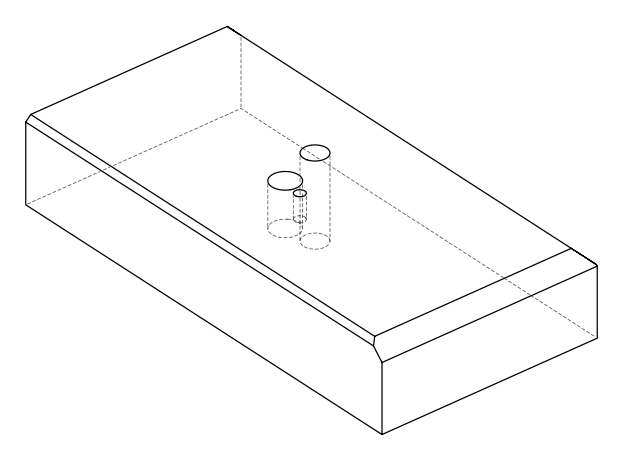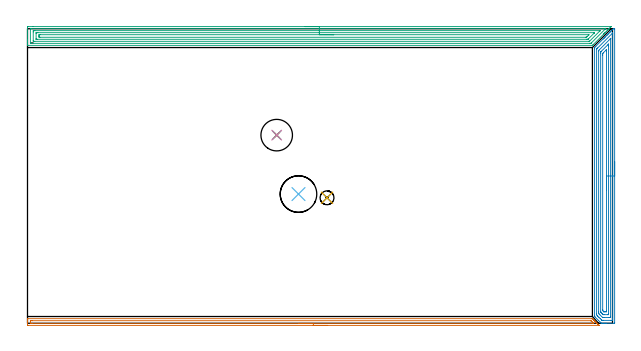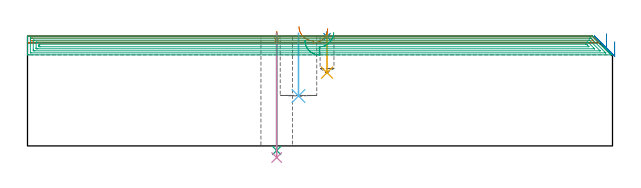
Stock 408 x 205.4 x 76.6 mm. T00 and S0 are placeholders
(PLAN: 9 operations, 5 tool changes, 32.1 min)
(1 SPOT_DRILL | STEP1HOLE | NXT0321_9005460120000 | 0.05 min | 183 mm3)
(2 SPOT_DRILL_1 | STEP1POCKET | NXT0321_9005460120000 | 0.03 min | 1 mm3)
(3 DRILL_THROUGH_HOLE_INTO_CENTER | STEP1HOLE | NXT0301_065 | 0.33 min | 5152 mm3)
(4 DRILL_TO_ENLARGE_THROUGH_HOLE | STEP1HOLE | UGT0301_053 | 0.35 min | 23745 mm3)
(5 DRILL_BLIND_HOLE_INTO_CENTER | STEP1POCKET | UGT0301_492 | 0.11 min | 1731 mm3)
(6 INDEXABLE_INSERT_DRILL_BLIND_HOLE_FROM_SOLID | STEP1POCKET_1 | NXT0302_022 | 0.18 min | 21171 mm3)
(7 AREA_MILL | FG_CHAMFER_SURFACE | UGT0205_001 | 6.52 min | 4432 mm3)
(8 AREA_MILL_1 | FG_CHAMFER_SURFACE_1 | UGT0205_001 | 8.26 min | 20070 mm3)
(9 AREA_MILL_2 | FG_CHAMFER_SURFACE_2 | UGT0205_001 | 16.29 min | 34183 mm3)
(TOOL NXT0321_9005460120000 | NC Spot Drill, 142deg, 12mm, Carbide, Uncoated | D12 PA142 FL30 Z2)
(TOOL NXT0301_065 | Carbide Drill 9.4mm [860.1-0940-075A1-MM 2214] | D9.4 PA140 FL98 Z2)
(TOOL UGT0301_053 | Twist Drill 22 mm | D22 PA118 FL150 Z2)
(TOOL UGT0301_492 | Carbide Drill 9.7 mm | D9.7 PA118 FL87 Z2)
(TOOL NXT0302_022 | Index. Insert Drill 25.5mm [880-D2550L25-03] | D25.5 PA176 FL77 Z2)
(TOOL UGT0205_001 | Chamfer Mill 20 x 3 x 45 deg. | D20 FL50 Z2)
(OP 1 SPOT_DRILL)
G17 G21 G94 G90
T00 M6
G54
G17 G0 G90 X173.8 Y131.2 S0 M3
G43 Z86.6 H0
G94 G81 G98 Z73.6 F250. R79.6
G80
M5
M2
(OP 2 SPOT_DRILL_1)
G17 G21 G94 G90
T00 M6
G54
G17 G0 G90 X208.9 Y87.5 S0 M3
G43 Z86.6 H0
G94 G81 G98 Z76.183 F250. R79.6
G80
M5
M2
(OP 3 DRILL_THROUGH_HOLE_INTO_CENTER)
G17 G21 G94 G90
T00 M6
G54
G17 G0 G90 X173.8 Y131.2 S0 M3
G43 Z86.6 H1
G94 G73 G98 Z-3.211 F250. Q8.868 R78.6
G80
M5
M2
(OP 4 DRILL_TO_ENLARGE_THROUGH_HOLE)
G17 G21 G94 G90
T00 M6
G54
G17 G0 G90 X173.8 Y131.2 S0 M3
G43 Z86.6 H0
G94 G73 G98 Z-8.109 F250. Q21.177 R78.6
G80
M5
M2
(OP 5 DRILL_BLIND_HOLE_INTO_CENTER)
G17 G21 G94 G90
T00 M6
G54
G17 G0 G90 X208.9 Y87.5 S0 M3
G43 Z86.6 H0
G94 G81 G98 Z51.1 F250. R78.6
G80
M5
M2
(OP 6 INDEXABLE_INSERT_DRILL_BLIND_HOLE_FROM_SOLID)
G17 G21 G94 G90
T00 M6
G54
G17 G0 G90 X189. Y90.1 S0 M3
G43 Z86.6 H1
G94 G81 G98 Z34.8 F250. R78.6
G80
M5
M2
(OP 7 AREA_MILL)
G17 G21 G94 G90
T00 M6
G54
G17 G0 G90 X209.35 Y-1.5 S1061 M3
G43 Z86.6 H0
Z81.9
G94 G1 X209.312 Z81.028 F250.
X209.198 Z80.164
X209.009 Z79.312
X208.747 Z78.48
X208.413 Z77.674
X208.01 Z76.9
X207.541 Z76.164
X207.01 Z75.472
X206.421 Z74.829
X205.778 Z74.24
X205.086 Z73.708
X204.35 Z73.24
X203.576 Z72.837
X202.77 Z72.503
X201.938 Z72.241
X201.086 Z72.052
X200.222 Z71.938
X199.35 Z71.9
X0.616 Y-1.499 Z71.901
X0.051 Y-1.493 Z71.903
X0.008 Y-1.491 Z71.905
X0. Y-0.93 Z72.465
Y-0.653 Z72.742
Y-0.04 Z73.354
Y0.513 Z73.91
Y0.85 Z74.246
Y1.403 Z74.799
Y1.74 Z75.135
Y2.414 Z75.814
Y2.768 Z76.168
X0.008 Y3.155 Z76.546
X0.01 Y3.197 Z76.588
X0.169 Y3.2 Z76.6
X393.618
X394.004 Y3.194 Z76.592
X394.076 Y3.123 Z76.523
X394.126 Y3.075 Z76.473
X394.511 Y2.69 Z76.087
X394.572 Y2.63 Z76.026
X394.629 Y2.571 Z75.97
X394.809 Y2.391 Z75.79
X394.868 Y2.333 Z75.73
X394.925 Y2.275 Z75.674
X395.107 Y2.094 Z75.493
X395.165 Y2.037 Z75.433
X395.22 Y1.98 Z75.379
X395.405 Y1.796 Z75.195
X395.462 Y1.74 Z75.137
X395.516 Y1.684 Z75.083
X395.702 Y1.498 Z74.897
X395.758 Y1.443 Z74.84
X395.812 Y1.389 Z74.788
X396. Y1.2 Z74.599
X396.055 Y1.147 Z74.543
X396.107 Y1.093 Z74.492
X396.298 Y0.903 Z74.302
X396.351 Y0.85 Z74.247
X396.403 Y0.798 Z74.197
X396.595 Y0.605 Z74.004
X396.648 Y0.553 Z73.95
X396.698 Y0.502 Z73.901
X396.893 Y0.307 Z73.706
X396.945 Y0.257 Z73.654
X396.994 Y0.207 Z73.606
X397.191 Y0.009 Z73.408
X397.241 Y-0.04 Z73.357
X397.289 Y-0.089 Z73.31
X397.489 Y-0.288 Z73.111
X397.538 Y-0.337 Z73.06
X397.585 Y-0.385 Z73.014
X397.786 Y-0.586 Z72.813
X397.834 Y-0.633 Z72.764
X397.88 Y-0.68 Z72.719
X398.084 Y-0.884 Z72.515
X398.131 Y-0.93 Z72.467
X398.265 Y-1.065 Z72.335
X398.382 Y-1.182 Z72.218
X398.576 Y-1.375 Z72.023
X398.68 Y-1.482 Z71.915
X398.683 Y-1.494 Z71.903
X398.68 Y-1.499 Z71.899
X398.466 Y-1.5 Z71.9
X199.35
Y-0.086 Z73.314
X3.295
X2.445 Y-0.083 Z73.317
X2.402 Y-0.08 Z73.32
X2.01 Y-0.04 Z73.36
X2.003 Y0.358 Z73.758
X2.002 Y0.85 Z74.25
Y1.248 Z74.648
X2.01 Y1.74 Z75.14
X2.362 Y1.78 Z75.18
X2.402 Y1.782 Z75.182
X3.249 Y1.786 Z75.186
X3.295
X392.725 Y1.785 Z75.185
X392.771 Y1.784 Z75.184
X392.862 Y1.779 Z75.179
X392.97 Y1.769 Z75.169
X393.002 Y1.74 Z75.14
X393.618 Y1.131 Z74.531
X393.9 Y0.85 Z74.25
X394.511 Y0.237 Z73.637
X394.782 Y-0.04 Z73.36
X394.812 Y-0.073 Z73.327
X394.695 Y-0.08 Z73.32
X394.603 Y-0.084 Z73.316
X394.557 Y-0.086 Z73.314
X394.511
X199.35
X198.478 Z73.352
X197.613 Z73.466
X196.762 Z73.655
X195.93 Z73.917
X195.124 Z74.251
X194.35 Z74.654
X193.614 Z75.123
X192.922 Z75.654
X192.279 Z76.243
X191.689 Z76.886
X191.158 Z77.578
X190.69 Z78.314
X190.287 Z79.088
X189.953 Z79.894
X189.691 Z80.726
X189.502 Z81.578
X189.388 Z82.443
X189.35 Z83.314
G0 Z86.6
M5
M2
(OP 8 AREA_MILL_1)
G17 G21 G94 G90
T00 M6
G54
G17 G0 G90 X409.5 Y112.7 S1061 M3
G43 Z86.6 H0
Z72.6
G94 G1 Y112.662 Z71.728 F250.
Y112.548 Z70.864
Y112.359 Z70.012
Y112.097 Z69.18
Y111.763 Z68.374
Y111.36 Z67.6
Y110.892 Z66.864
Y110.36 Z66.172
Y109.771 Z65.529
Y109.128 Z64.94
Y108.436 Z64.408
Y107.7 Z63.94
Y106.926 Z63.537
Y106.12 Z63.203
Y105.288 Z62.941
Y104.436 Z62.752
Y103.572 Z62.638
Y102.7 Z62.6
X409.499 Y0.596 Z62.601
X409.496 Y0.183 Z62.602
X409.492 Y0.01 Z62.605
X409.089 Y0. Z63.008
X403.818 Z68.276
X403.234 Z68.863
X402.939 Z69.157
X402.355 Z69.741
X402.061 Z70.035
X401.471 Z70.628
X401.182 Z70.917
X400.315 Z71.785
X400.199 Z71.899
X400.198 Y0.001 Z71.9
X399.759 Y0.441 Z72.341
X399.425 Y0.773 Z72.671
X398.254 Y1.945 Z73.843
X396.036 Y4.163 Z76.061
X395.911 Y4.289 Z76.189
X395.572 Y4.628 Z76.527
X395.568 Y4.632 Z76.531
X395.506 Y4.699 Z76.592
X395.5 Y5.054 Z76.6
Y191.428
X395.507 Y192.3 Z76.593
X395.522 Y192.32 Z76.577
X395.911 Y192.711 Z76.188
X396.411 Y193.212 Z75.688
X401.486 Y198.287 Z70.612
X401.621 Y198.423 Z70.474
X401.761 Y198.562 Z70.337
X401.919 Y198.72 Z70.179
X402.061 Y198.863 Z70.035
X402.207 Y199.008 Z69.891
X402.352 Y199.153 Z69.746
X402.5 Y199.302 Z69.595
X402.653 Y199.454 Z69.445
X402.784 Y199.585 Z69.313
X402.939 Y199.742 Z69.156
X403.099 Y199.9 Z68.999
X403.217 Y200.018 Z68.881
X403.379 Y200.181 Z68.716
X403.896 Y200.696 Z68.204
X404.139 Y200.94 Z67.959
X404.257 Y201.059 Z67.839
X404.588 Y201.388 Z67.512
X404.815 Y201.615 Z67.285
X405.031 Y201.832 Z67.067
X405.136 Y201.937 Z66.96
X405.575 Y202.375 Z66.524
X406.014 Y202.816 Z66.082
X406.221 Y203.021 Z65.879
X406.271 Y203.071 Z65.829
X406.893 Y203.694 Z65.203
X407.111 Y203.911 Z64.989
X407.771 Y204.573 Z64.325
X407.953 Y204.753 Z64.147
X408.004 Y204.804 Z64.095
X408.599 Y205.4 Z63.499
X408.65 Z63.45
X409.089 Z63.011
X409.492 Z62.606
X409.5 Y205.329 Z62.6
Y102.7
X408.086 Z64.014
Y3.271
X408.084 Y2.508 Z64.016
X408.082 Y2.379 Z64.018
X408.072 Y2.01 Z64.028
X407.703 Y2.003 Z64.397
X407.332 Y2.001 Z64.768
X406.827 Y2. Z65.273
X401.555 Y2.001 Z70.545
X401.182 Y2.004 Z70.918
X400.667 Y2.01 Z71.433
X400.304 Y2.348 Z71.796
X400.271 Y2.379 Z71.829
X399.425 Y3.225 Z72.675
X398.487 Y4.163 Z73.613
X397.668 Y4.984 Z74.432
X397.6 Y5.054 Z74.5
X396.921 Y5.812 Z75.179
X396.914 Y6.838 Z75.186
X396.915 Y190.919 Z75.185
X396.916 Y191.11 Z75.184
X396.919 Y191.205 Z75.181
X396.921 Y191.25 Z75.179
X396.938 Y191.277 Z75.162
X397.081 Y191.428 Z75.019
X397.376 Y191.725 Z74.724
X397.668 Y192.018 Z74.432
X407.871 Y202.22 Z64.229
X407.999 Y202.344 Z64.101
X408.071 Y202.411 Z64.029
X408.079 Y202.417 Z64.021
X408.081 Y202.373 Z64.019
X408.085 Y202.257 Z64.015
X408.086 Y202.129 Z64.014
Y201.971
Y102.7
X406.672 Z65.428
X406.671 Y4.833 Z65.429
X406.667 Y4.163 Z65.433
X406.665 Y4.053 Z65.435
X406.661 Y4.009 Z65.439
X406.609 Y4.004 Z65.491
X406.453 Y4.002 Z65.647
X405.735 Y4. Z66.365
X402.061 Z70.039
X401.341 Y4.001 Z70.759
X401.182 Y4.005 Z70.918
X401.13 Y4.01 Z70.97
X401.094 Y4.018 Z71.007
X401.063 Y4.045 Z71.037
X400.939 Y4.163 Z71.161
X399.154 Y5.946 Z72.946
X398.547 Y6.562 Z73.553
X398.412 Y6.704 Z73.688
X398.349 Y6.775 Z73.751
X398.336 Y6.838 Z73.764
X398.332 Y7.055 Z73.768
X398.329 Y7.729 Z73.771
Y7.951
Y189.645
X398.33 Y189.865 Z73.77
X398.334 Y190.087 Z73.766
X398.337 Y190.226 Z73.763
X398.591 Y190.492 Z73.509
X406.662 Y198.562 Z65.438
X406.665 Z65.435
X406.67 Y198.412 Z65.43
X406.671 Y198.342 Z65.429
X406.672 Y102.7 Z65.428
X405.257 Z66.843
Y6.838
X405.255 Y6.27 Z66.845
X405.252 Y6.079 Z66.848
X405.251 Y6.018 Z66.849
X405.211 Y6.01 Z66.889
X405.109 Y6.007 Z66.991
X404.696 Y6.001 Z67.404
X404.643 Y6. Z67.457
X402.007 Y6.001 Z70.093
X401.595 Y6.01 Z70.505
X401.542 Y6.019 Z70.558
X401.461 Y6.095 Z70.639
X401.337 Y6.214 Z70.763
X401.182 Y6.367 Z70.918
X400.711 Y6.838 Z71.389
X400.304 Y7.246 Z71.796
X399.825 Y7.729 Z72.275
X399.755 Y7.805 Z72.345
X399.75 Y7.873 Z72.35
X399.747 Y8.014 Z72.353
X399.744 Y8.298 Z72.356
X399.743 Y188.43 Z72.357
X399.744 Y188.753 Z72.356
X399.747 Y189.038 Z72.353
X399.75 Y189.175 Z72.35
X399.812 Y189.252 Z72.288
X400.194 Y189.645 Z71.906
X400.249 Y189.7 Z71.851
X404.696 Y194.148 Z67.404
X405.119 Y194.566 Z66.981
X405.176 Y194.62 Z66.924
X405.25 Y194.686 Z66.85
X405.253 Y194.587 Z66.847
X405.256 Y194.427 Z66.844
X405.257 Y194.104 Z66.843
Y193.534
Y102.7
X403.843 Z68.257
X403.842 Y8.621 Z68.258
Y8.597
X403.818 Y8.01 Z68.282
X403.548 Y8.004 Z68.552
X402.939 Y8.001 Z69.161
X402.673 Y8. Z69.427
X402.061 Y8.003 Z70.039
X402.02 Y8.006 Z70.08
X402. Y8.01 Z70.1
X401.979 Y8.028 Z70.121
X401.893 Y8.109 Z70.207
X401.722 Y8.278 Z70.378
X401.381 Y8.621 Z70.719
X401.182 Y8.828 Z70.918
X401.158 Y9.513 Z70.942
X401.157 Y9.538 Z70.943
Y186.97
X401.158 Y187.861 Z70.942
X401.159 Y187.885 Z70.941
X401.182 Y188.172 Z70.918
X401.467 Y188.464 Z70.633
X401.752 Y188.753 Z70.348
X403.536 Y190.537 Z68.564
X403.68 Y190.676 Z68.42
X403.818 Y190.808 Z68.282
X403.84 Y190.537 Z68.26
X403.842 Y190.512 Z68.258
X403.843 Y189.645 Z68.257
Y102.7
Y101.828 Z68.295
Y100.964 Z68.409
Y100.112 Z68.598
Y99.28 Z68.86
Y98.474 Z69.194
Y97.7 Z69.597
Y96.964 Z70.065
Y96.272 Z70.596
Y95.629 Z71.186
Y95.04 Z71.829
Y94.508 Z72.521
Y94.04 Z73.257
Y93.637 Z74.031
Y93.303 Z74.837
Y93.041 Z75.669
Y92.852 Z76.52
Y92.738 Z77.385
Y92.7 Z78.257
G0 Z86.6
M5
M2
(OP 9 AREA_MILL_2)
G17 G21 G94 G90
T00 M6
G54
G17 G0 G90 X193.55 Y206.9 S1061 M3
G43 Z86.6 H0
Z73.5
G94 G1 X193.588 Z72.628 F250.
X193.702 Z71.764
X193.891 Z70.912
X194.153 Z70.08
X194.487 Z69.274
X194.89 Z68.5
X195.358 Z67.764
X195.89 Z67.072
X196.479 Z66.429
X197.122 Z65.84
X197.814 Z65.309
X198.55 Z64.84
X199.324 Z64.437
X200.13 Z64.103
X200.962 Z63.841
X201.814 Z63.652
X202.678 Z63.538
X203.55 Z63.5
X407.07 Y206.899 Z63.499
X407.083 Y206.894 Z63.504
X407.07 Y206.873 Z63.525
X406.984 Y206.783 Z63.616
X406.485 Y206.285 Z64.115
X406.259 Y206.057 Z64.339
X405.652 Y205.452 Z64.948
X405.58 Y205.379 Z65.02
X405.381 Y205.179 Z65.217
X404.819 Y204.618 Z65.781
X404.686 Y204.485 Z65.913
X404.503 Y204.301 Z66.095
X403.985 Y203.785 Z66.615
X403.625 Y203.423 Z66.973
X403.151 Y202.951 Z67.449
X402.898 Y202.697 Z67.701
X402.747 Y202.545 Z67.85
X402.6 Y202.399 Z67.999
X402.451 Y202.25 Z68.148
X402.308 Y202.106 Z68.29
X402.168 Y201.967 Z68.43
X402.004 Y201.803 Z68.595
X401.869 Y201.667 Z68.729
X401.737 Y201.536 Z68.862
X394.387 Y194.187 Z76.213
X394.024 Y193.825 Z76.572
X393.995 Y193.806 Z76.591
X393.959 Y193.8 Z76.6
X0.179
X0.01 Y193.802 Z76.589
X0.003 Y193.959 Z76.433
X0. Y194.124 Z76.276
Y194.377 Z76.022
Y195.082 Z75.313
Y196.312 Z74.085
Y196.838 Z73.557
Y197.453 Z72.942
Y206.496 Z63.901
X0.003 Y206.763 Z63.635
X0.01 Y206.892 Z63.506
X0.142 Y206.899 Z63.499
X0.626 Y206.9 Z63.5
X3.797
X203.55
Y205.486 Z64.914
X403.033 Y205.485 Z64.915
X403.156 Y205.483 Z64.917
X403.214 Y205.479 Z64.921
X403.218 Y205.478 Z64.922
X403.216 Y205.473 Z64.927
X403.134 Y205.386 Z65.014
X403.001 Y205.25 Z65.15
X402.898 Y205.148 Z65.252
X393.39 Y195.64 Z74.76
X393.065 Y195.317 Z75.083
X392.98 Y195.239 Z75.161
X392.958 Y195.221 Z75.179
X392.924 Y195.219 Z75.181
X392.171 Y195.215 Z75.185
X392.036 Y195.214 Z75.186
X2.414 Y195.215 Z75.185
X2.277 Y195.216 Z75.184
X2.053 Y195.221 Z75.179
X2.009 Y195.225 Z75.175
X2.005 Y195.257 Z75.143
X2.003 Y195.291 Z75.109
X2. Y195.488 Z74.912
Y205.147 Z65.253
X2.002 Y205.283 Z65.117
X2.005 Y205.391 Z65.009
X2.01 Y205.462 Z64.938
X2.018 Y205.479 Z64.921
X2.549 Y205.486 Z64.914
X203.55
Y204.072 Z66.328
X399.109 Y204.071 Z66.329
X399.189 Y204.07 Z66.33
X399.322 Y204.066 Z66.334
X399.349 Y204.065 Z66.335
X399.337 Y204.044 Z66.356
X399.322 Y204.023 Z66.377
X399.242 Y203.941 Z66.459
X399.163 Y203.862 Z66.538
X392.138 Y196.838 Z73.562
X391.963 Y196.671 Z73.729
X391.931 Y196.642 Z73.758
X391.844 Y196.636 Z73.764
X391.703 Y196.632 Z73.768
X391.489 Y196.629 Z73.771
X5.096
X4.411 Y196.632 Z73.768
X4.202 Y196.635 Z73.765
X4.01 Y196.646 Z73.754
X4.005 Y196.838 Z73.562
X4.001 Y197.035 Z73.365
X4. Y203.182 Z67.218
X4.005 Y203.862 Z66.538
X4.007 Y204.054 Z66.346
X4.202 Y204.064 Z66.336
X4.884 Y204.07 Z66.33
X5.096 Y204.071 Z66.329
X203.55 Y204.072 Z66.328
Y202.657 Z67.743
X395.186
X395.361 Y202.655 Z67.745
X395.471 Y202.652 Z67.748
X395.49 Y202.65 Z67.75
X395.484 Y202.641 Z67.759
X395.458 Y202.61 Z67.79
X395.418 Y202.567 Z67.833
X395.348 Y202.497 Z67.903
X391.277 Y198.426 Z71.974
X390.913 Y198.073 Z72.327
X390.87 Y198.05 Z72.35
X390.803 Y198.047 Z72.353
X390.663 Y198.045 Z72.355
X390.383 Y198.043 Z72.357
X390.05
X6.884
X6.55 Y198.044 Z72.356
X6.146 Y198.048 Z72.352
X6.073 Y198.05 Z72.35
X6.01 Y198.06 Z72.34
X6.007 Y198.161 Z72.239
X6. Y198.584 Z71.816
Y202.096 Z68.304
X6.007 Y202.54 Z67.86
X6.01 Y202.642 Z67.758
X6.136 Y202.65 Z67.75
X6.326 Y202.654 Z67.746
X6.884 Y202.657 Z67.743
X7.217
X203.55
Y201.243 Z69.157
X391.277 Y201.242 Z69.158
X391.618 Y201.228 Z69.172
X391.452 Y201.056 Z69.344
X391.277 Y200.876 Z69.524
X390.383 Y199.981 Z70.419
X390.123 Y199.727 Z70.673
X389.862 Y199.472 Z70.928
X389.503 Y199.458 Z70.942
X389.489 Y199.457 Z70.943
X8.672
X8.01 Y199.472 Z70.928
X8.001 Y200.13 Z70.27
Y200.35 Z70.05
X8.004 Y201.006 Z69.394
X8.01 Y201.228 Z69.172
X8.657 Y201.243 Z69.157
X8.672
X203.55
X204.422 Z69.195
X205.286 Z69.309
X206.138 Z69.498
X206.97 Z69.76
X207.776 Z70.094
X208.55 Z70.497
X209.286 Z70.965
X209.978 Z71.496
X210.621 Z72.086
X211.21 Z72.729
X211.742 Z73.421
X212.21 Z74.157
X212.613 Z74.931
X212.947 Z75.737
X213.209 Z76.569
X213.398 Z77.42
X213.512 Z78.285
X213.55 Z79.157
G0 Z86.6
M5
M2
